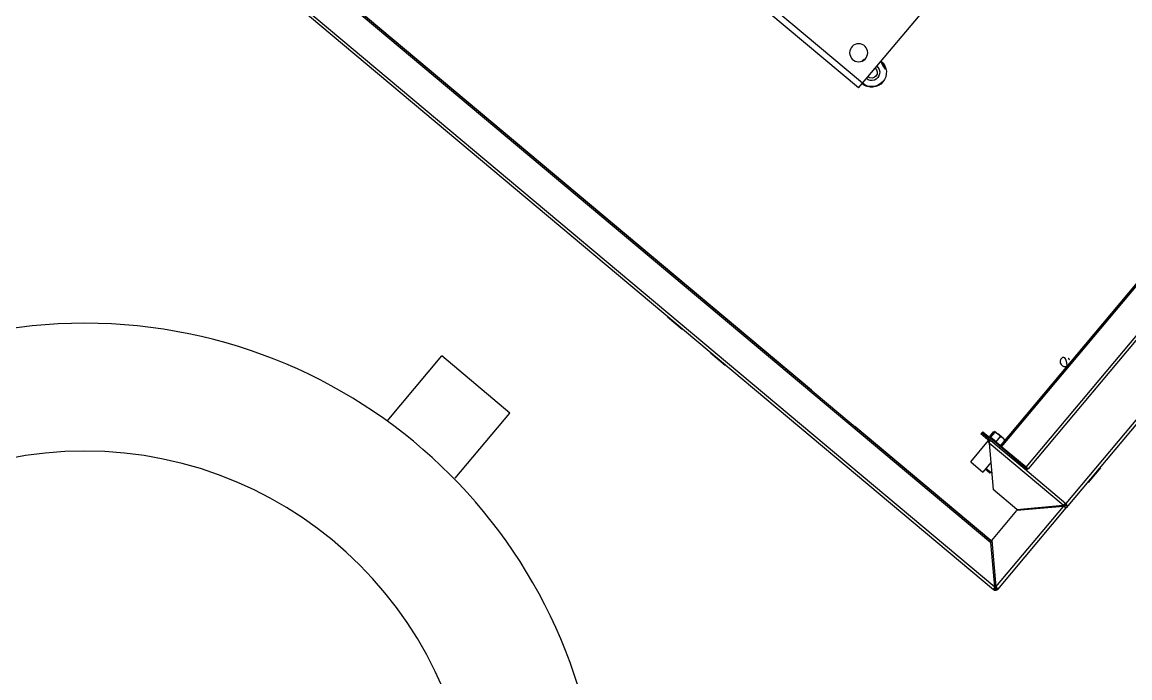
# Model space of a CAD drawing. Header units: metres. Extents: x 822482 to 822767, y 9662202 to 9662512.
# Drawn here: x 822651.8908 to 822652.3893, y 9662449.6023 to 9662449.8972 of the extents above; entities that cross this region are included whole.
import ezdxf

# ---------------------------------------------------------------- set-up
doc = ezdxf.new("R2010")
doc.units = ezdxf.units.M
doc.layers.add('ARQ_NE_EQUIPAMENTOS', color=7, linetype='Continuous')

# ---------------------------------------------------------------- blocks, each defined once
blk = doc.blocks.new('fermentadora')
at = {"color": 8, "linetype": 'Continuous', "lineweight": 25}
for p, q in [((2277.99999974695, 2191.999390663368), (2278, 2192)), ((2278, 2192), (2278.047933664549, 2191.999980093779)), ((2278.047933664549, 2191.999980093779), (2278.0479334115, 2191.999370757147)), ((2278.513565237208, 2191.999786723101), (2278.047933664549, 2191.999980093779)), ((2278.063014565718, 2192.000176943124), (2278.063014481369, 2191.999973830913)), ((2278.071600725083, 2192.000173377405), (2278.063014565718, 2192.000176943124)), ((2278.071600640733, 2191.999970265194), (2278.071600725083, 2192.000173377405)), ((2278.071646698477, 2192.000173358313), (2278.071600725083, 2192.000173377405)), ((2278.071646614127, 2191.999970246102), (2278.071646698477, 2192.000173358313)), ((2277.998577624089, 2191.99857883524), (2277.998199237132, 2191.087432863316)), ((2277.998577624089, 2191.99857883524), (2277.999186960721, 2191.99857858219)), ((2277.999186960721, 2191.99857858219), (2277.999999409564, 2191.998578244791)), ((2277.999620834325, 2191.086978894695), (2277.999999260459, 2191.998219204386)), ((2277.999999409564, 2191.998578244791), (2277.999999260459, 2191.998219204386)), ((2277.999999260459, 2191.998219204386), (2278.014160204153, 2191.98404646382)), ((2277.999999409564, 2191.998578244791), (2278.000169722375, 2191.999035850024)), ((2277.999999409564, 2191.998578244791), (2277.999999597846, 2191.999031622964)), ((2278.000358449968, 2191.998578095686), (2277.999999409564, 2191.998578244791)), ((2278.000168116515, 2191.99903155298), (2277.999999597846, 2191.999031622964)), ((2278.000358449968, 2191.998578095686), (2278.047574003443, 2191.998558487687)), ((2278.015179241786, 2191.983744988994), (2278.000358449968, 2191.998578095686)), ((2278.047574003443, 2191.998558487687), (2278.032740927016, 2191.983737695857)), ((2278.033099818316, 2191.983378506347), (2278.047932925008, 2191.998199298165)), ((2278.04874549269, 2191.998558001183), (2278.047574003443, 2191.998558487687)), ((2278.047932925008, 2191.998199298165), (2278.047914854851, 2191.954686827437)), ((2278.04874549269, 2191.998558001183), (2278.049354829323, 2191.998557748133)), ((2278.049344791856, 2191.974387788515), (2278.049354829323, 2191.998557748133)), ((2278.514221659236, 2191.998364695044), (2278.049354829323, 2191.998557748133)), ((2278.013816905055, 2191.157391146217), (2278.014160204153, 2191.98404646382)), ((2278.014477505716, 2191.158615749795), (2278.014820159075, 2191.983716143699)), ((2278.014820022011, 2191.983386097707), (2278.014786853497, 2191.903517176845)), ((2278.015179241786, 2191.983744988994), (2278.032740927016, 2191.983737695857)), ((2278.033099818316, 2191.983378506347), (2278.033094063033, 2191.969519934129)), ((2278.049338550081, 2191.959357757315), (2278.049344791856, 2191.974387788515)), ((2278.049954128488, 2191.974387535466), (2278.049344791856, 2191.974387788515)), ((2278.049947886713, 2191.959357504265), (2278.049954128488, 2191.974387535466)), ((2278.050241348705, 2191.974387416187), (2278.050235381058, 2191.960017476973)), ((2278.050241348705, 2191.974387416187), (2278.713629466182, 2191.974111919813)), ((2278.713307886132, 2191.975330726836), (2278.050563940953, 2191.975605955693)), ((2278.047914854851, 2191.954686827437), (2278.033094063033, 2191.969519934129)), ((2278.050237648361, 2191.965477082349), (2278.049950428143, 2191.965477201628)), ((2278.036134148657, 2191.953777729836), (2278.036137100851, 2191.960886536148)), ((2278.04172261098, 2191.960884216559), (2278.036137100851, 2191.960886536148)), ((2278.037763056812, 2191.963507040935), (2278.03776196827, 2191.960885861362)), ((2278.038215169916, 2191.963958778682), (2278.037763056812, 2191.963507040935)), ((2278.038215169916, 2191.963958778682), (2278.038213893696, 2191.960885673683)), ((2278.038650782202, 2191.963958597778), (2278.038215169916, 2191.963958778682)), ((2278.049336040337, 2191.953314359444), (2278.049338550081, 2191.959357757315)), ((2278.049947886713, 2191.959357504265), (2278.049338550081, 2191.959357757315)), ((2278.049943669284, 2191.94920204506), (2278.049947886713, 2191.959357504265)), ((2278.05023510693, 2191.959357384987), (2278.050235381058, 2191.960017476973)), ((2278.05023510693, 2191.959357384987), (2278.713623224408, 2191.959081888613)), ((2278.050235381058, 2191.960017476973), (2278.713623498536, 2191.959741980599)), ((2278.050455130975, 2191.958102422517), (2278.050455652107, 2191.959357293397)), ((2278.053654080196, 2191.958101094035), (2278.053654601327, 2191.959355964916)), ((2278.328365765432, 2191.959241880977), (2278.053654601327, 2191.959355964916)), ((2278.049947054212, 2191.957352864529), (2278.050454819606, 2191.957352653661)), ((2278.050453249312, 2191.953571425223), (2278.050454144669, 2191.955727423054)), ((2278.050454144669, 2191.955727423054), (2278.050454567185, 2191.956744830307)), ((2278.050454567185, 2191.956744830307), (2278.050455130975, 2191.958102422517)), ((2278.050454567185, 2191.956744830307), (2278.053290692806, 2191.956743652501)), ((2278.053290692806, 2191.956743652501), (2278.053364865777, 2191.956943162606)), ((2278.053404625203, 2191.956920204792), (2278.053653768827, 2191.957351325179)), ((2278.053441848342, 2191.956984624734), (2278.05365309389, 2191.955726094572)), ((2278.053652082823, 2191.953291471945), (2278.05365309389, 2191.955726094572)), ((2278.053653768827, 2191.957351325179), (2278.05365309389, 2191.955726094572)), ((2278.053654080196, 2191.958101094035), (2278.053653768827, 2191.957351325179)), ((2278.036134148657, 2191.953777729836), (2278.048606043456, 2191.953772550422)), ((2278.048726703705, 2191.953314612493), (2278.04872499602, 2191.949202551159)), ((2278.048726703705, 2191.953314612493), (2278.049336040337, 2191.953314359444)), ((2278.049336040337, 2191.953314359444), (2278.049334332652, 2191.949202298109)), ((2278.049945356256, 2191.953264228742), (2278.05045312165, 2191.953264017874)), ((2278.050453017893, 2191.95301417563), (2278.050453133602, 2191.953292800426)), ((2278.050453017893, 2191.95301417563), (2278.053289143514, 2191.953012997824)), ((2278.050453133602, 2191.953292800426), (2278.050453249312, 2191.953571425223)), ((2278.050453249312, 2191.953571425223), (2278.053289374932, 2191.953570247418)), ((2278.053289374932, 2191.953570247418), (2278.053652082823, 2191.953291471945)), ((2278.04872499602, 2191.949202551159), (2278.049334332652, 2191.949202298109)), ((2278.049943669284, 2191.94920204506), (2278.049334332652, 2191.949202298109)), ((2278.014776309943, 2191.878128574228), (2278.014512721175, 2191.243413660138)), ((2277.998309235388, 2191.841321946264), (2277.998307182071, 2191.836377612141)), ((2277.998512317333, 2191.841321861927), (2277.998309235388, 2191.841321946264)), ((2277.998307182071, 2191.836377612141), (2277.998305650577, 2191.832689813505)), ((2277.998510264016, 2191.836377527804), (2277.998307182071, 2191.836377612141)), ((2277.998305650577, 2191.832689813505), (2277.998508732522, 2191.832689729168)), ((2277.998298691834, 2191.815933343647), (2277.998296638518, 2191.810989009525)), ((2277.99850177378, 2191.81593325931), (2277.998298691834, 2191.815933343647)), ((2277.998296638518, 2191.810989009525), (2277.998295107036, 2191.807301241154)), ((2277.998296638518, 2191.810989009525), (2277.998499720463, 2191.810988925187)), ((2277.998295107036, 2191.807301241154), (2277.998498188981, 2191.807301156817)), ((2278.13254987267, 2191.80699158904), (2278.132511578493, 2191.714780204069)), ((2278.13254987267, 2191.80699158904), (2278.135393413354, 2191.806990408154)), ((2278.135393413354, 2191.806990408154), (2278.135355119176, 2191.714779023184)), ((2278.135393413354, 2191.806990408154), (2278.184545736035, 2191.80696999584))]:
    blk.add_line(p, q, dxfattribs=at)
at = {"color": 8, "linetype": 'Continuous', "lineweight": 25, "flags": 128}
blk.add_lwpolyline([(2278.14430217568, 2191.800870430054), (2278.143962237572, 2191.800736192091), (2278.142870708502, 2191.80044164687)], dxfattribs=at)
at = {"color": 8, "linetype": 'Continuous', "lineweight": 25}
blk.add_circle((2278.144732194048, 2191.796831087017), 0.004062175800461571, dxfattribs=at)
for centre, radius, start, end in [((2277.999999397216, 2191.998578238532), 0.001421761530161478, 89.97620581186173, 179.9762058118617), ((2277.999999397216, 2191.998578238532), 0.000812435160092603, 89.97620579810967, 179.9762058301934), ((2278.047933067529, 2191.998558332308), 0.0008124351600923143, 359.9762057981096, 89.97620583019338), ((2278.047933067529, 2191.998558332308), 0.001421761530161478, 359.9762058118617, 89.97620583018765), ((2278.097906845693, 2191.957306490924), 0.002183419492747855, 111.5051102268697, 359.9762058182543), ((2278.097906845693, 2191.957306490924), 0.002183419492748067, 359.9762058182543, 68.44730140725855), ((2278.141689779881, 2191.806987790869), 0.006651812873254796, 89.97620581452101, 179.9762058145194), ((2278.141689779881, 2191.806987790869), 0.006397926885726218, 89.97620581797122, 179.9762058179712), ((2278.141689779881, 2191.806987790869), 0.003655958220414693, 359.9762058159354, 179.9762058159355), ((2278.141689779881, 2191.806987790869), 0.006397926885726218, 359.9762058179712, 89.97620581797122), ((2278.141689779881, 2191.806987790869), 0.006651812873254796, 359.9762058184364, 89.97620581452101), ((2278.141689779881, 2191.806987790869), 0.002538859875288086, 359.9762058199261, 179.9762058199261)]:
    blk.add_arc(centre, radius, start, end, dxfattribs=at)
for points, knots in [([(2278.000358449968, 2191.998578095686), (2278.000328569728, 2191.998684563635), (2278.000268803761, 2191.998897519076), (2278.000179168711, 2191.999166068071), (2278.000089461806, 2191.999354003301), (2278.00002965156, 2191.999378443486), (2277.99999974695, 2191.999390663368)], [0, 0, 0, 0, 0.2499830532933663, 0.5000119927332242, 0.750010281156928, 1, 1, 1, 1]), ([(2278.000132039961, 2191.999031567962), (2278.000123816786, 2191.99907348755), (2278.000097696494, 2191.999206641943), (2278.000053554624, 2191.999351875394), (2278.000017683778, 2191.999377733369), (2277.99999974695, 2191.999390663368)], [0, 0, 0, 0, 0.1868045298671038, 0.5933704389508684, 1, 1, 1, 1]), ([(2278.000358449968, 2191.998578095686), (2278.000328604435, 2191.998764412651), (2278.000268912885, 2191.999137049594), (2278.000179345506, 2191.999607022954), (2278.000089705006, 2191.999935837628), (2278.000029901196, 2191.999978612881), (2278, 2192)], [0, 0, 0, 0, 0.2500036212960512, 0.5000112856776835, 0.7500115654234675, 1, 1, 1, 1]), ([(2278.000169722375, 2191.999035850024), (2278.000166878016, 2191.999065668871), (2278.000160728556, 2191.999130136762), (2278.000154596883, 2191.999180372736), (2278.000151301342, 2191.999207372664)], [0, 0, 0, 0, 0.462537977018549, 1, 1, 1, 1]), ([(2278.047933664549, 2191.999980093779), (2278.047903732878, 2191.999958731775), (2278.047843868374, 2191.99991600694), (2278.047753964551, 2191.999587265827), (2278.047664004221, 2191.999117367038), (2278.047604003541, 2191.9987447798), (2278.047574003443, 2191.998558487687)], [0, 0, 0, 0, 0.2499900475309527, 0.4999897896329525, 0.7499969163549192, 0.9999999999999999, 0.9999999999999999, 0.9999999999999999, 0.9999999999999999]), ([(2278.0479334115, 2191.999370757147), (2278.047903484161, 2191.999358562558), (2278.047843629205, 2191.999334173267), (2278.047753774994, 2191.999146310941), (2278.047663914424, 2191.998877836515), (2278.047603971936, 2191.998664930783), (2278.047574003443, 2191.998558487687)], [0, 0, 0, 0, 0.249994411702531, 0.4999911358719012, 0.7500185108656402, 1, 1, 1, 1]), ([(2277.998577624089, 2191.99857883524), (2277.998598986306, 2191.998548903511), (2277.998641711568, 2191.998489038892), (2277.998970454325, 2191.998399134607), (2277.999440373973, 2191.998309169928), (2277.999812969247, 2191.998249192211), (2277.999999260459, 2191.998219204386)], [0, 0, 0, 0, 0.2499878224236605, 0.4999853393320788, 0.7500012920196928, 1, 1, 1, 1]), ([(2277.999999597846, 2191.999031622964), (2277.999893116776, 2191.998993884635), (2277.999680148273, 2191.998918405724), (2277.9994115743, 2191.998805188032), (2277.999223618299, 2191.998691899747), (2277.999199180554, 2191.998616356688), (2277.999186960721, 2191.99857858219)], [0, 0, 0, 0, 0.2499936481096383, 0.5000022352639266, 0.749981468793959, 1, 1, 1, 1]), ([(2277.999186960721, 2191.99857858219), (2277.99919915525, 2191.998548654638), (2277.999223544422, 2191.998488799256), (2277.999411407645, 2191.998398948242), (2277.999679884177, 2191.998309073677), (2277.999892806023, 2191.9982491596), (2277.999999260459, 2191.998219204386)], [0, 0, 0, 0, 0.249990557462675, 0.4999834273565371, 0.750006947602215, 0.9999999999999999, 0.9999999999999999, 0.9999999999999999, 0.9999999999999999]), ([(2277.999999597846, 2191.999031622964), (2277.999808795447, 2191.998993921566), (2277.999529195789, 2191.998938674368), (2277.999310315099, 2191.998883396249), (2277.999240801404, 2191.998865840629)], [0, 0, 0, 0, 0.6824128451873279, 0.9999999999999999, 0.9999999999999999, 0.9999999999999999, 0.9999999999999999]), ([(2278.04874549269, 2191.998558001183), (2278.048733273297, 2191.998528083815), (2278.048708834398, 2191.998468248804), (2278.048520896776, 2191.99837855316), (2278.048252352827, 2191.998288906847), (2278.048039393545, 2191.998229165649), (2278.047932925008, 2191.998199298165)], [0, 0, 0, 0, 0.2499959760232598, 0.499994264527829, 0.750023204048562, 1, 1, 1, 1]), ([(2278.049354829323, 2191.998557748133), (2278.049333442495, 2191.99852783404), (2278.049290668011, 2191.998468004691), (2278.0489618519, 2191.998378376576), (2278.048491881572, 2191.998288796812), (2278.048119242324, 2191.998229130801), (2278.047932925008, 2191.998199298165)], [0, 0, 0, 0, 0.2499905851258541, 0.4999908648436029, 0.7499985291971992, 1, 1, 1, 1]), ([(2278.014160204153, 2191.98404646382), (2278.014246685533, 2191.984018925135), (2278.014419655032, 2191.983963845619), (2278.014637819425, 2191.983881267676), (2278.014790439715, 2191.983798644994), (2278.014810252301, 2191.98374364502), (2278.014820159075, 2191.983716143699)], [0, 0, 0, 0, 0.2499750611547874, 0.499969601738903, 0.749972677792043, 1, 1, 1, 1]), ([(2278.050563940953, 2191.975605955693), (2278.050404241, 2191.97558770369), (2278.050084832541, 2191.975551198708), (2278.049681925992, 2191.97526954807), (2278.049399944327, 2191.974866830701), (2278.049363176152, 2191.974547470455), (2278.049344791856, 2191.974387788515)], [0, 0, 0, 0, 0.2499980743425355, 0.5000095389474126, 0.7500019256574645, 0.9999999999999999, 0.9999999999999999, 0.9999999999999999, 0.9999999999999999]), ([(2278.050342246738, 2191.974952674617), (2278.050338321035, 2191.974951921528), (2278.050256340707, 2191.9749361948), (2278.050124489605, 2191.974823295539), (2278.049981231092, 2191.97462835049), (2278.04996316303, 2191.974467810173), (2278.049954128488, 2191.974387535466)], [0, 0, 0, 0, 0.01649042921056154, 0.3443691489806159, 0.6721659965591094, 0.9999999999999999, 0.9999999999999999, 0.9999999999999999, 0.9999999999999999]), ([(2278.050241348705, 2191.974387416187), (2278.050268263433, 2191.974547092791), (2278.050322091019, 2191.974866434909), (2278.050402751024, 2191.975269254697), (2278.050483415379, 2191.975551024233), (2278.050537100296, 2191.975587646025), (2278.050563940953, 2191.975605955693)], [0, 0, 0, 0, 0.2500093757317172, 0.5000013867206163, 0.7500174731028766, 1, 1, 1, 1]), ([(2278.053291820398, 2191.959458867187), (2278.053334074731, 2191.959371691178), (2278.053548334986, 2191.958929645283), (2278.053606991418, 2191.958470051325), (2278.053654080196, 2191.958101094035)], [0, 0, 0, 0, 0.1972103120417462, 1, 1, 1, 1]), ([(2278.047914854851, 2191.954686827437), (2278.048101111684, 2191.954572426449), (2278.048473627588, 2191.954343623101), (2278.048943424727, 2191.954000465633), (2278.049272059495, 2191.953657360788), (2278.049314713594, 2191.953428692128), (2278.049336040337, 2191.953314359444)], [0, 0, 0, 0, 0.250002289310539, 0.5000075802486635, 0.7500073887679597, 1, 1, 1, 1]), ([(2278.047914854851, 2191.954686827437), (2278.048021260453, 2191.954572456813), (2278.048234081376, 2191.954343705119), (2278.048502478662, 2191.954000659586), (2278.048690223531, 2191.953657595986), (2278.048714543665, 2191.953428940149), (2278.048726703705, 2191.953314612493)], [0, 0, 0, 0, 0.2499907883957244, 0.5000044113529518, 0.7500027810522724, 1, 1, 1, 1]), ([(2278.05365309389, 2191.955726094572), (2278.053652712586, 2191.955674992616), (2278.053647280269, 2191.95494695984), (2278.053461818655, 2191.954233566433), (2278.053289374932, 2191.953570247418)], [0, 0, 0, 0, 0.07019183442460435, 0.9999999999999999, 0.9999999999999999, 0.9999999999999999, 0.9999999999999999]), ([(2278.053654080196, 2191.958101094035), (2278.053650399628, 2191.957999568417), (2278.053633746328, 2191.95754020013), (2278.053440910062, 2191.957092447053), (2278.053290692806, 2191.956743652501)], [0, 0, 0, 0, 0.2210113794486377, 1, 1, 1, 1]), ([(2278.053652082823, 2191.953291471945), (2278.053651719924, 2191.95328486073), (2278.053646549246, 2191.95319066242), (2278.053461347271, 2191.953098599447), (2278.053289143514, 2191.953012997824)], [0, 0, 0, 0, 0.07018401529035442, 1, 1, 1, 1])]:
    blk.add_open_spline(points, degree=3, knots=knots, dxfattribs=at)
blk = doc.blocks.new('20006_ARQ_1400_3PV$0$IC-001')
at = {"color": 0}
for p, q in [((0.1972771088694572, 0.3871580313389131), (0.1972771088694572, 0.425386268303555)), ((0.1972771088694572, 0.425386268303555), (0.2372771088703303, 0.425386268303555)), ((0.2372771088703303, 0.3871580313389131), (0.2372771088703303, 0.425386268303555))]:
    blk.add_line(p, q, dxfattribs=at)
for radius in [0.2324999999999962, 0.1749999999999985]:
    blk.add_circle((0.2203680179591174, 0.1552737225902092), radius, dxfattribs=at)
blk = doc.blocks.new('A$C8f1b9c42')
at = {"layer": 'ARQ_NE_EQUIPAMENTOS', "transparency": 33554687, "xscale": -1, "rotation": 180.0000000035435}
blk.add_blockref('20006_ARQ_1400_3PV$0$IC-001', (369.4881463656202, -252.3556008869782), dxfattribs=at)
at = {"layer": 'ARQ_NE_EQUIPAMENTOS', "lineweight": 0, "transparency": 33554687, "xscale": -1, "rotation": 90}
blk.add_blockref('fermentadora', (2561.466169543564, 2025.13864565827), dxfattribs=at)

msp = doc.modelspace()

# ---------------------------------------------------------------- block references
at = {"ltscale": 10, "rotation": 140.0090103764572}
msp.add_blockref('A$C8f1b9c42', (822772.889044792, 9662018.469655523), dxfattribs=at)

doc.saveas('drawing.dxf')
